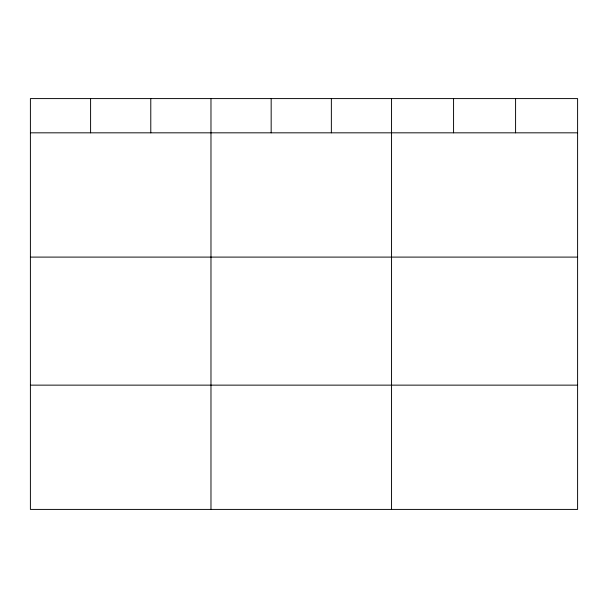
<?xml version="1.0" encoding="UTF-8"?>
<svg xmlns="http://www.w3.org/2000/svg" width="608" height="608" viewBox="0 0 608 608"><rect width="100%" height="100%" fill="white"/><g stroke="black" fill="none" stroke-linecap="round" stroke-linejoin="round"><path stroke-width="0.91" d="M577.6 132.825L577.6 509.413L30.4 509.413L30.4 98.587L577.6 98.587L577.6 132.825L30.4 132.825M30.4 257.1L577.6 257.1M30.4 385.138L577.6 385.138M515.584 98.587L515.584 132.825M453.568 98.587L453.568 132.825M391.552 98.587L391.552 509.413M331.36 98.587L331.36 132.825M271.168 98.587L271.168 132.825M210.976 98.587L210.976 509.413M150.784 98.587L150.784 132.825M90.592 98.587L90.592 132.825"/></g></svg>
